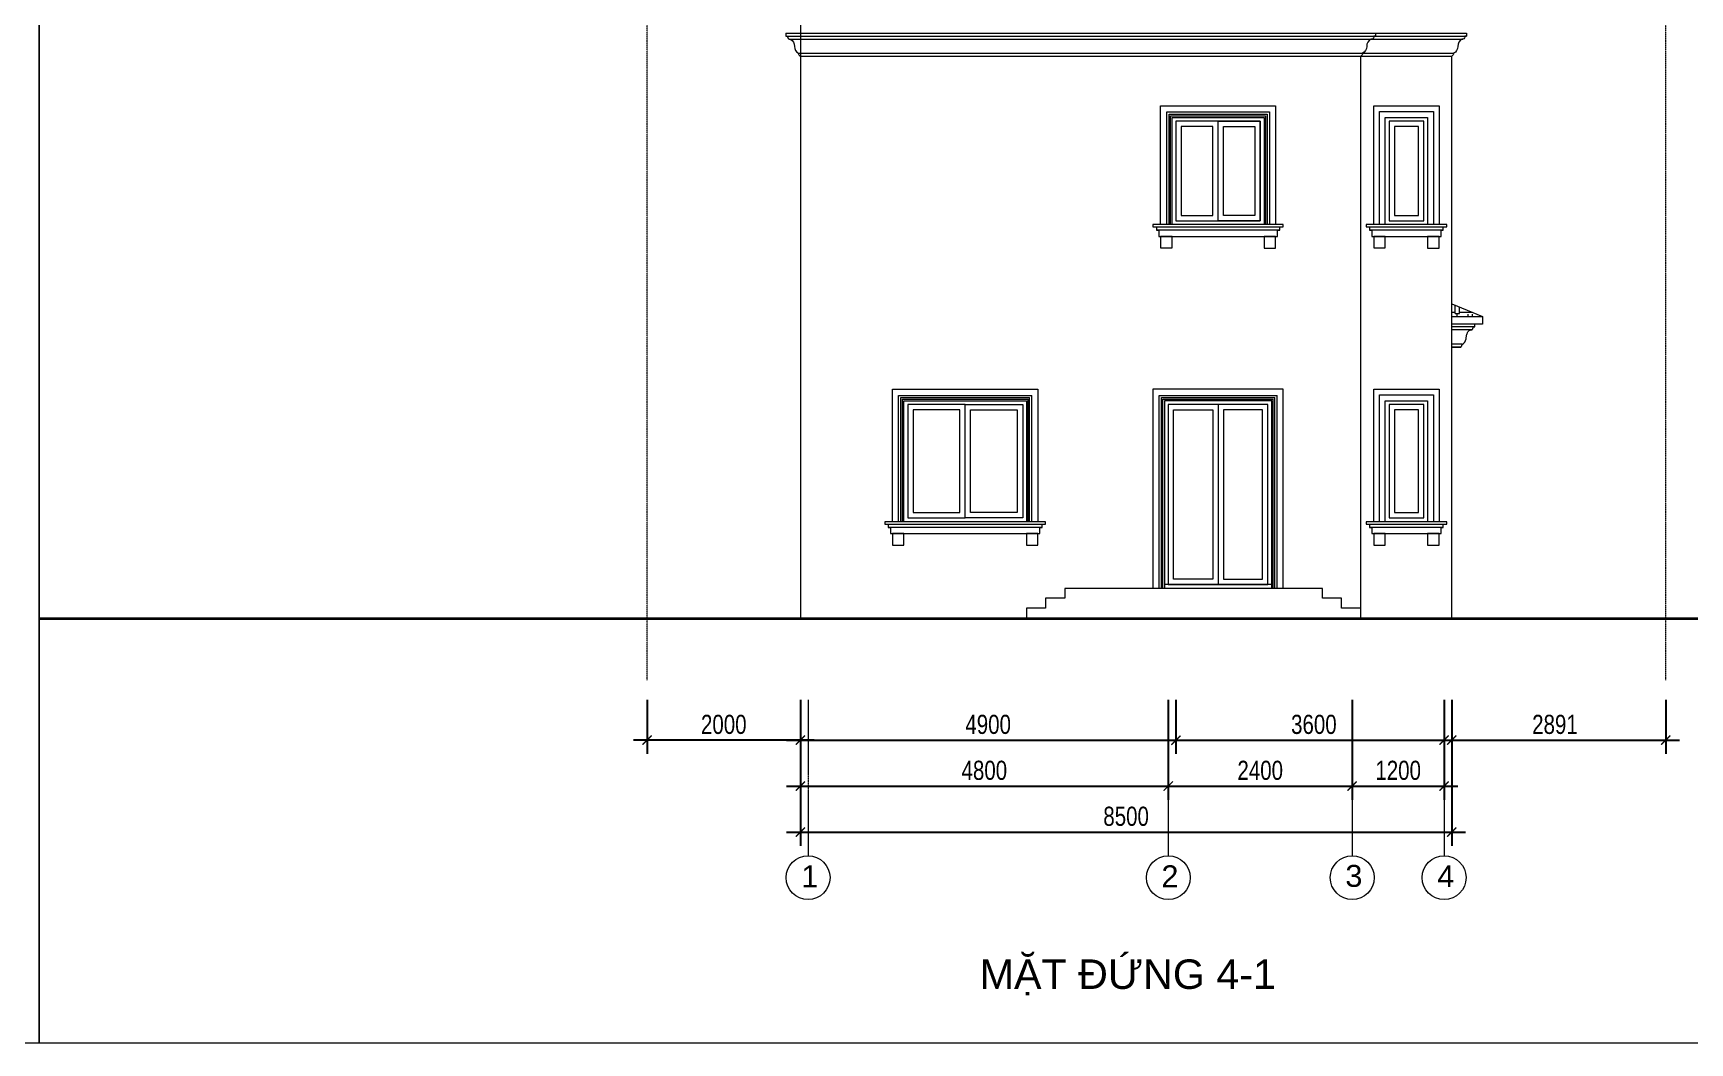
# Model space of a CAD drawing. Header units: millimetres. Extents: x 33748 to 451939, y -263262 to 62681.
# Drawn here: x 368367 to 389985, y -83068 to -69883 of the extents above; entities that cross this region are included whole.
import ezdxf
from ezdxf.enums import TextEntityAlignment as Align

# ---------------------------------------------------------------- set-up
doc = ezdxf.new("R2010")
doc.units = ezdxf.units.MM
doc.header["$PDMODE"] = 98
doc.linetypes.add('CENTER', pattern=[50.8, 31.75, -6.35, 6.35, -6.35])
doc.linetypes.add('HIDDEN', pattern=[0.375, 0.25, -0.125])
doc.layers.get('Defpoints').update_dxf_attribs({"color": 202, "lineweight": 13})
for name, color, linetype, lineweight in [('-CENTER', 143, 'CENTER', 13), ('-DOOR', 137, 'Continuous', 9), ('-HATCH', 8, 'Continuous', 5), ('-KH', 143, 'Continuous', 13), ('-LINE1', 7, 'Continuous', 18), ('-RANH GIOI KHU DAT', 12, 'CENTER', 18), ('-TEXT', 7, 'Continuous', 15), ('-WALL', 4, 'Continuous', 35)]:
    doc.layers.add(name, color=color, linetype=linetype, lineweight=lineweight)
doc.layers.add('1-NETMANH', color=8, linetype='Continuous')
doc.layers.add('12. NET DIM', color=9, linetype='Continuous')
doc.styles.add('1', font='arial.ttf')
doc.styles.add('AVANH', font='', dxfattribs={"width": 0.8})
doc.styles.add('kieuchuDim', font='arial.ttf', dxfattribs={"width": 0.75})
doc.styles.get('AVANH').set_extended_font_data('.VnAvantH')
doc.dimstyles.new('C_100A3', dxfattribs={"dimscale": 100, "dimtxt": 2.5, "dimasz": 1.2, "dimexe": 1.8, "dimexo": 0, "dimgap": 0.75, "dimtad": 1, "dimdec": 0, "dimzin": 0, "dimdsep": 46, "dimtxsty": 'AVANH', "dimblk": 'ARCHTICK', "dimcen": 0, "dimdle": 1.8, "dimclrd": 256, "dimclre": 256, "dimclrt": 7, "dimadec": 0, "dimazin": 0, "dimtfac": 0.0001, "dimtdec": 0, "dimtix": 1, "dimtmove": 2, "dimatfit": 3, "dimldrblk": 'ARCHTICK', "dimfxl": 1.8, "dimtolj": 1, "dimtzin": 0, "dimarcsym": 0})

# ---------------------------------------------------------------- blocks, each defined once
blk = doc.blocks.new('_ARCHTICK')
at = {"const_width": 0.15}
blk.add_lwpolyline([(-0.5, -0.5), (0.5, 0.5)], dxfattribs=at)
blk = doc.blocks.new('*D341')
at = {"layer": '12. NET DIM', "lineweight": -2, "transparency": 16777216}
for p, q in [((378379, -78591), (378379, -79295)), ((383279, -78591), (383279, -79295)), ((378199, -79115), (383459, -79115))]:
    blk.add_line(p, q, dxfattribs=at)
at = {"layer": 'Defpoints', "color": 0, "transparency": 16777216}
for p in [(378379, -78591), (383279, -78591), (383279, -79115)]:
    blk.add_point(p, dxfattribs=at)
at = {"layer": '12. NET DIM', "lineweight": -2, "transparency": 16777216, "xscale": 120, "yscale": 120, "zscale": 120, "rotation": 180}
blk.add_blockref('_ARCHTICK', (378379, -79115), dxfattribs=at)
at = {"layer": '12. NET DIM', "lineweight": -2, "transparency": 16777216, "xscale": 120, "yscale": 120, "zscale": 120}
blk.add_blockref('_ARCHTICK', (383279, -79115), dxfattribs=at)
at = {"layer": '12. NET DIM', "color": 7, "transparency": 16777216, "insert": (380829, -78911), "char_height": 250, "attachment_point": 5, "style": 'AVANH'}
blk.add_mtext('\\A1;4900', dxfattribs=at)
blk = doc.blocks.new('*D342')
at = {"layer": '12. NET DIM', "lineweight": -2, "transparency": 16777216}
for p, q in [((383279, -78591), (383279, -79295)), ((386879, -78591), (386879, -79295)), ((383099, -79115), (387059, -79115))]:
    blk.add_line(p, q, dxfattribs=at)
at = {"layer": 'Defpoints', "color": 0, "transparency": 16777216}
for p in [(383279, -78591), (386879, -78591), (386879, -79115)]:
    blk.add_point(p, dxfattribs=at)
at = {"layer": '12. NET DIM', "lineweight": -2, "transparency": 16777216, "xscale": 120, "yscale": 120, "zscale": 120, "rotation": 180}
blk.add_blockref('_ARCHTICK', (383279, -79115), dxfattribs=at)
at = {"layer": '12. NET DIM', "lineweight": -2, "transparency": 16777216, "xscale": 120, "yscale": 120, "zscale": 120}
blk.add_blockref('_ARCHTICK', (386879, -79115), dxfattribs=at)
at = {"layer": '12. NET DIM', "color": 7, "transparency": 16777216, "insert": (385079, -78911), "char_height": 250, "attachment_point": 5, "style": 'AVANH'}
blk.add_mtext('\\A1;3600', dxfattribs=at)
blk = doc.blocks.new('*D343')
at = {"layer": '12. NET DIM', "lineweight": -2, "transparency": 16777216}
for p, q in [((378379, -78591), (378379, -79895)), ((383179, -78591), (383179, -79895)), ((378199, -79715), (383359, -79715))]:
    blk.add_line(p, q, dxfattribs=at)
at = {"layer": 'Defpoints', "color": 0, "transparency": 16777216}
for p in [(378379, -78591), (383179, -78591), (383179, -79715)]:
    blk.add_point(p, dxfattribs=at)
at = {"layer": '12. NET DIM', "lineweight": -2, "transparency": 16777216, "xscale": 120, "yscale": 120, "zscale": 120, "rotation": 180}
blk.add_blockref('_ARCHTICK', (378379, -79715), dxfattribs=at)
at = {"layer": '12. NET DIM', "lineweight": -2, "transparency": 16777216, "xscale": 120, "yscale": 120, "zscale": 120}
blk.add_blockref('_ARCHTICK', (383179, -79715), dxfattribs=at)
at = {"layer": '12. NET DIM', "color": 7, "transparency": 16777216, "insert": (380779, -79511), "char_height": 250, "attachment_point": 5, "style": 'AVANH'}
blk.add_mtext('\\A1;4800', dxfattribs=at)
blk = doc.blocks.new('*D344')
at = {"layer": '12. NET DIM', "lineweight": -2, "transparency": 16777216}
for p, q in [((378379, -78591), (378379, -80495)), ((386879, -78591), (386879, -80495)), ((378199, -80315), (387059, -80315))]:
    blk.add_line(p, q, dxfattribs=at)
at = {"layer": 'Defpoints', "color": 0, "transparency": 16777216}
for p in [(378379, -78591), (386879, -78591), (386879, -80315)]:
    blk.add_point(p, dxfattribs=at)
at = {"layer": '12. NET DIM', "lineweight": -2, "transparency": 16777216, "xscale": 120, "yscale": 120, "zscale": 120, "rotation": 180}
blk.add_blockref('_ARCHTICK', (378379, -80315), dxfattribs=at)
at = {"layer": '12. NET DIM', "lineweight": -2, "transparency": 16777216, "xscale": 120, "yscale": 120, "zscale": 120}
blk.add_blockref('_ARCHTICK', (386879, -80315), dxfattribs=at)
at = {"layer": '12. NET DIM', "color": 7, "transparency": 16777216, "insert": (382629, -80111), "char_height": 250, "attachment_point": 5, "style": 'AVANH'}
blk.add_mtext('\\A1;8500', dxfattribs=at)
blk = doc.blocks.new('*D345')
at = {"layer": '12. NET DIM', "lineweight": -2, "transparency": 16777216}
for p, q in [((383179, -78591), (383179, -79895)), ((385579, -78591), (385579, -79895)), ((382999, -79715), (385759, -79715))]:
    blk.add_line(p, q, dxfattribs=at)
at = {"layer": 'Defpoints', "color": 0, "transparency": 16777216}
for p in [(383179, -78591), (385579, -78591), (385579, -79715)]:
    blk.add_point(p, dxfattribs=at)
at = {"layer": '12. NET DIM', "lineweight": -2, "transparency": 16777216, "xscale": 120, "yscale": 120, "zscale": 120, "rotation": 180}
blk.add_blockref('_ARCHTICK', (383179, -79715), dxfattribs=at)
at = {"layer": '12. NET DIM', "lineweight": -2, "transparency": 16777216, "xscale": 120, "yscale": 120, "zscale": 120}
blk.add_blockref('_ARCHTICK', (385579, -79715), dxfattribs=at)
at = {"layer": '12. NET DIM', "color": 7, "transparency": 16777216, "insert": (384379, -79511), "char_height": 250, "attachment_point": 5, "style": 'AVANH'}
blk.add_mtext('\\A1;2400', dxfattribs=at)
blk = doc.blocks.new('*D346')
at = {"layer": '12. NET DIM', "lineweight": -2, "transparency": 16777216}
for p, q in [((385579, -78591), (385579, -79895)), ((386779, -78591), (386779, -79895)), ((385399, -79715), (386959, -79715))]:
    blk.add_line(p, q, dxfattribs=at)
at = {"layer": 'Defpoints', "color": 0, "transparency": 16777216}
for p in [(385579, -78591), (386779, -78591), (386779, -79715)]:
    blk.add_point(p, dxfattribs=at)
at = {"layer": '12. NET DIM', "lineweight": -2, "transparency": 16777216, "xscale": 120, "yscale": 120, "zscale": 120, "rotation": 180}
blk.add_blockref('_ARCHTICK', (385579, -79715), dxfattribs=at)
at = {"layer": '12. NET DIM', "lineweight": -2, "transparency": 16777216, "xscale": 120, "yscale": 120, "zscale": 120}
blk.add_blockref('_ARCHTICK', (386779, -79715), dxfattribs=at)
at = {"layer": '12. NET DIM', "color": 7, "transparency": 16777216, "insert": (386179, -79511), "char_height": 250, "attachment_point": 5, "style": 'AVANH'}
blk.add_mtext('\\A1;1200', dxfattribs=at)
blk = doc.blocks.new('*D314')
at = {"layer": '12. NET DIM', "lineweight": -2, "transparency": 16777216}
for p, q in [((376379, -78591), (376379, -79295)), ((378379, -78591), (378379, -79295)), ((378559, -79115), (376199, -79115))]:
    blk.add_line(p, q, dxfattribs=at)
at = {"layer": 'Defpoints', "color": 0, "transparency": 16777216}
for p in [(376379, -78591), (378379, -78591), (376379, -79115)]:
    blk.add_point(p, dxfattribs=at)
at = {"layer": '12. NET DIM', "lineweight": -2, "transparency": 16777216, "xscale": 120, "yscale": 120, "zscale": 120, "rotation": 180}
blk.add_blockref('_ARCHTICK', (376379, -79115), dxfattribs=at)
at = {"layer": '12. NET DIM', "lineweight": -2, "transparency": 16777216, "xscale": 120, "yscale": 120, "zscale": 120}
blk.add_blockref('_ARCHTICK', (378379, -79115), dxfattribs=at)
at = {"layer": '12. NET DIM', "color": 7, "transparency": 16777216, "insert": (377379, -78911), "char_height": 250, "attachment_point": 5, "style": 'AVANH'}
blk.add_mtext('\\A1;2000', dxfattribs=at)
blk = doc.blocks.new('*D315')
at = {"layer": '12. NET DIM', "lineweight": -2, "transparency": 16777216}
for p, q in [((386779, -78591), (386779, -79295)), ((389670, -78591), (389670, -79295)), ((386599, -79115), (389850, -79115))]:
    blk.add_line(p, q, dxfattribs=at)
at = {"layer": 'Defpoints', "color": 0, "transparency": 16777216}
for p in [(386779, -78591), (389670, -78591), (389670, -79115)]:
    blk.add_point(p, dxfattribs=at)
at = {"layer": '12. NET DIM', "lineweight": -2, "transparency": 16777216, "xscale": 120, "yscale": 120, "zscale": 120, "rotation": 180}
blk.add_blockref('_ARCHTICK', (386779, -79115), dxfattribs=at)
at = {"layer": '12. NET DIM', "lineweight": -2, "transparency": 16777216, "xscale": 120, "yscale": 120, "zscale": 120}
blk.add_blockref('_ARCHTICK', (389670, -79115), dxfattribs=at)
at = {"layer": '12. NET DIM', "color": 7, "transparency": 16777216, "insert": (388225, -78911), "char_height": 250, "attachment_point": 5, "style": 'AVANH'}
blk.add_mtext('\\A1;2891', dxfattribs=at)

msp = doc.modelspace()

# ---------------------------------------------------------------- hatches: boundary and pattern name
at = {"layer": '-HATCH'}
h = msp.add_hatch(dxfattribs=at)
h.set_pattern_fill('MAIGO-02', color=256, scale=20)
h.set_pattern_definition([(0, (109800.8, -105208.98), (510, 240), [120, -100, 140, -60, 180, -80]), (0, (109920.8, -105198.98), (510, 240), [100, -380, 80, -120]), (0, (110160.8, -105223.98), (510, 240), [60, -620]), (90, (109800.8, -105208.98), (-170, 240), [230, -730]), (90, (109920.8, -105208.98), (-170, 240), [225, -735]), (90, (110020.8, -105208.98), (-170, 240), [210, -750]), (90, (110160.8, -105223.98), (-170, 240), [230, -730]), (90, (110220.8, -105223.98), (-170, 240), [230, -730]), (90, (110400.8, -105208.98), (-170, 240), [220, -740])])
h.paths.add_polyline_path([(386879, -73583.3), (386879, -73416.7), (387279, -73583.3)])

# ---------------------------------------------------------------- linework, layer by layer
at = {"layer": '-CENTER', "ltscale": 0.1}
for p, q in [((378479.3, -78590.6), (378479.3, -80624.6)), ((383179.3, -78590.6), (383179.3, -80624.6)), ((385579.3, -78590.6), (385579.3, -80624.6)), ((386779, -78590.6), (386779, -80624.6))]:
    msp.add_line(p, q, dxfattribs=at)
at = {"layer": '-DOOR', "lineweight": 9}
for points in [[(383279.1, -72333.3), (384379.1, -72333.3), (384379.1, -71033.3), (383279.1, -71033.3)], [(383279.1, -72333.3), (383829.1, -72333.3), (383829.1, -71033.3), (383279.1, -71033.3)], [(383349.1, -72263.3), (383759.1, -72263.3), (383759.1, -71103.3), (383349.1, -71103.3)], [(384379.1, -72333.3), (383829.1, -72333.3), (383829.1, -71033.3), (384379.1, -71033.3)], [(384309.1, -72263.3), (383899.1, -72263.3), (383899.1, -71103.3), (384309.1, -71103.3)], [(386060.9, -72333.3), (386513.1, -72333.3), (386513.1, -71033.3), (386060.9, -71033.3)], [(386130.9, -72263.3), (386443.1, -72263.3), (386443.1, -71103.3), (386130.9, -71103.3)], [(379779.3, -76213.3), (380529.3, -76213.3), (380529.3, -74733.3), (379779.3, -74733.3)], [(381279.3, -76213.3), (380529.3, -76213.3), (380529.3, -74733.3), (381279.3, -74733.3)], [(384479, -74733.3), (383179.3, -74733.3), (383179.3, -77083.3), (384479, -77083.3)], [(386060.9, -76213.3), (386513.1, -76213.3), (386513.1, -74733.3), (386060.9, -74733.3)], [(379849.3, -76143.3), (380459.3, -76143.3), (380459.3, -74803.3), (379849.3, -74803.3)], [(381209.3, -76143.3), (380599.3, -76143.3), (380599.3, -74803.3), (381209.3, -74803.3)], [(383249.3, -74803.3), (383759.1, -74803.3), (383759.1, -77013.3), (383249.3, -77013.3)], [(384409, -74803.3), (383899.1, -74803.3), (383899.1, -77013.3), (384409, -77013.3)], [(386130.9, -76143.3), (386443.1, -76143.3), (386443.1, -74803.3), (386130.9, -74803.3)]]:
    msp.add_lwpolyline(points, close=True, dxfattribs=at)
for points in [[(380266.8, -74733.3), (379779.3, -74733.3), (379779.3, -76213.3), (380266.8, -76213.3)], [(383829.1, -74733.3), (383829.1, -77083.3)]]:
    msp.add_lwpolyline(points, dxfattribs=at)
at = {"layer": '-HATCH'}
for p, q in [((378189.3, -69923.3), (387069, -69923.3)), ((378245.4, -69963.3), (387024.6, -69963.3)), ((378355.5, -70145.9), (386902.7, -70145.9)), ((382979.1, -72413.3), (384679.1, -72413.3)), ((383024.1, -72413.3), (384634.1, -72413.3)), ((385760.9, -72413.3), (386813.1, -72413.3)), ((385805.9, -72413.3), (386768.1, -72413.3)), ((384634.1, -72458.3), (383024.1, -72458.3)), ((384604.1, -72458.3), (383054.1, -72458.3)), ((386768.1, -72458.3), (385805.9, -72458.3)), ((386738.1, -72458.3), (385835.9, -72458.3)), ((387179, -73720.7), (386879, -73720.7)), ((387136.6, -73758.2), (386879, -73758.2)), ((387012.7, -73945.8), (386879, -73945.8)), ((386992.9, -73983.2), (386879, -73983.2)), ((379479.3, -76293.3), (381579.3, -76293.3)), ((379524.3, -76293.3), (381534.3, -76293.3)), ((385760.9, -76293.3), (386813.1, -76293.3)), ((385805.9, -76293.3), (386768.1, -76293.3)), ((381534.3, -76338.3), (379524.3, -76338.3)), ((381504.3, -76338.3), (379554.3, -76338.3)), ((386768.1, -76338.3), (385805.9, -76338.3)), ((386738.1, -76338.3), (385835.9, -76338.3))]:
    msp.add_line(p, q, dxfattribs=at)
for points in [[(386879, -77533.3), (386879, -70183.3)], [(385935.9, -72383.3), (385935.9, -70908.3), (386638.1, -70908.3), (386638.1, -72383.3)], [(386879, -73416.7), (387279, -73583.3)], [(386879, -73583.3), (387279, -73583.3), (387279, -73683.3), (386879, -73683.3)], [(386879, -73983.3), (386979.5, -73983.3), (386992, -73983.3), (386993.5, -73983), (386994.9, -73982.6), (386996.3, -73982.1), (386997.7, -73981.4), (386999.1, -73980.5), (387000.4, -73979.5), (387001.7, -73978.3), (387002.9, -73977), (387004.1, -73975.6), (387005.2, -73974), (387006.2, -73972.4), (387007.2, -73970.6), (387008.2, -73968.7), (387009, -73966.7), (387009.8, -73964.6), (387010.5, -73962.4), (387011.1, -73960.2), (387011.6, -73957.9), (387012, -73955.5), (387012.3, -73953.2), (387012.6, -73950.7), (387012.7, -73948.3), (387012.7, -73945.8), (387014.5, -73945.4), (387016.2, -73944.9), (387017.9, -73944.3), (387019.6, -73943.7), (387021.3, -73942.9), (387023, -73942.1), (387024.7, -73941.2), (387026.4, -73940.2), (387028, -73939.2), (387029.6, -73938), (387031.2, -73936.8), (387032.8, -73935.5), (387034.4, -73934.2), (387035.9, -73932.8), (387037.4, -73931.3), (387038.9, -73929.7), (387040.4, -73928.1), (387041.8, -73926.4), (387043.2, -73924.6), (387044.6, -73922.8), (387046, -73920.9), (387047.3, -73919), (387048.6, -73916.9), (387049.8, -73914.9), (387051.1, -73912.7), (387052.3, -73910.6), (387053.4, -73908.3), (387054.5, -73906), (387055.6, -73903.7), (387056.6, -73901.3), (387057.7, -73898.9), (387058.6, -73896.4), (387059.5, -73893.9), (387060.4, -73891.3), (387061.3, -73888.7), (387062.1, -73886), (387062.8, -73883.4), (387064.2, -73877.9), (387065.4, -73872.3), (387066.4, -73866.6), (387066.8, -73863.8), (387067.6, -73858), (387067.9, -73855), (387068.7, -73845.8), (387069.9, -73837.5), (387070.9, -73831.9), (387072.1, -73826.3), (387073.8, -73819.7), (387075.4, -73814.2), (387077.2, -73809), (387079.1, -73804.1), (387081.7, -73798.1), (387085.2, -73791.4), (387089, -73785.2), (387093, -73779.5), (387097.3, -73774.4), (387101.9, -73769.9), (387106.7, -73766.1), (387111.6, -73762.9), (387116.6, -73760.5), (387122.8, -73758.3), (387134.6, -73758.3), (387136.1, -73758.3), (387137.5, -73758), (387139, -73757.6), (387140.4, -73757.1), (387141.8, -73756.4), (387143.1, -73755.5), (387144.4, -73754.5), (387145.7, -73753.3), (387146.9, -73752), (387148.1, -73750.6), (387149.2, -73749), (387150.3, -73747.4), (387151.3, -73745.6), (387152.2, -73743.7), (387153.1, -73741.7), (387153.8, -73739.6), (387154.5, -73737.4), (387155.1, -73735.2), (387155.6, -73732.9), (387156, -73730.5), (387156.4, -73728.2), (387156.6, -73725.7), (387156.7, -73723.3), (387156.8, -73720.8), (387179, -73720.8), (387179, -73683.3), (386879, -73683.3)], [(385935.9, -76263.3), (385935.9, -74608.3), (386638.1, -74608.3), (386638.1, -76263.3)]]:
    msp.add_lwpolyline(points, dxfattribs=at)
at = {"layer": '-KH'}
for centre in [(378479.3, -80910.9), (383179.3, -80910.9), (385579.3, -80910.9), (386779, -80910.9)]:
    msp.add_circle(centre, 286.3, dxfattribs=at)
at = {"layer": '-LINE1', "lineweight": 20}
for p, q in [((378379.3, -66983.3), (378379.3, -77533.3)), ((378379.3, -70183.3), (386879, -70183.3)), ((385691.2, -77533.3), (385691.2, -70183.3)), ((378379.3, -77533.3), (385691.2, -77533.3))]:
    msp.add_line(p, q, dxfattribs=at)
at = {"layer": '-LINE1', "color": 0, "lineweight": 20}
msp.add_line((378189.3, -69883.4), (387069, -69883.4), dxfattribs=at)
for points in [[(378189.3, -69883.4), (378189.3, -69923.3), (378210.7, -69923.3, 0.3361855), (378233.6, -69963.3), (378245.4, -69963.3, -0.3093542), (378300.6, -70058, 0.2771578), (378355.5, -70145.9, 0.3838054), (378379.3, -70183.3, -7.3196544)], [(385881.2, -69883.4), (385881.2, -69923.3), (385859.8, -69923.3, -0.3361855), (385836.9, -69963.3), (385825.1, -69963.3, 0.3093542), (385769.8, -70058, -0.2771578), (385715, -70145.9, -0.3838054), (385691.2, -70183.3, 7.3196544)], [(387069, -69883.4), (387069, -69923.3), (387047.5, -69923.3, -0.3361855), (387024.6, -69963.3), (387012.8, -69963.3, 0.3093542), (386957.6, -70058, -0.2771578), (386902.7, -70145.9, -0.3838054), (386879, -70183.3, 7.3196544)]]:
    msp.add_lwpolyline(points, format="xyb", dxfattribs=at)
at = {"layer": '-LINE1'}
for points in [[(383079.1, -72383.3), (383079.1, -70833.3), (384579.1, -70833.3), (384579.1, -72383.3)], [(383229.1, -72383.3), (383229.1, -70983.3), (384429.1, -70983.3), (384429.1, -72383.3)], [(384529, -77083.3), (383129.3, -77083.3)]]:
    msp.add_lwpolyline(points, dxfattribs=at)
at = {"layer": '-LINE1', "color": 0, "lineweight": 20}
for points in [[(385860.9, -72383.3), (385860.9, -70833.3), (386713.1, -70833.3), (386713.1, -72383.3)], [(386010.9, -72383.3), (386010.9, -70983.3), (386563.1, -70983.3), (386563.1, -72383.3)], [(384679.1, -72383.3), (382979.1, -72383.3), (382979.1, -72413.3), (383024.1, -72413.3), (383024.1, -72458.3), (383054.1, -72458.3), (383054.1, -72538.3), (384604.1, -72538.3), (384604.1, -72458.3), (384634.1, -72458.3), (384634.1, -72413.3), (384679.1, -72413.3), (384679.1, -72383.3)], [(386813.1, -72383.3), (385760.9, -72383.3), (385760.9, -72413.3), (385805.9, -72413.3), (385805.9, -72458.3), (385835.9, -72458.3), (385835.9, -72538.3), (386738.1, -72538.3), (386738.1, -72458.3), (386768.1, -72458.3), (386768.1, -72413.3), (386813.1, -72413.3), (386813.1, -72383.3)], [(379579.3, -76263.3), (379579.3, -74533.3), (381479.3, -74533.3), (381479.3, -76263.3)], [(384679, -77133.3), (384679, -74533.3), (382979.3, -74533.3), (382979.3, -77133.3)], [(385860.9, -76263.3), (385860.9, -74533.3), (386713.1, -74533.3), (386713.1, -76263.3)], [(379729.3, -76263.3), (379729.3, -74683.3), (381329.3, -74683.3), (381329.3, -76263.3)], [(384529, -77133.3), (384529, -74683.3), (383129.3, -74683.3), (383129.3, -77133.3)], [(386010.9, -76263.3), (386010.9, -74683.3), (386563.1, -74683.3), (386563.1, -76263.3)], [(381579.3, -76263.3), (379479.3, -76263.3), (379479.3, -76293.3), (379524.3, -76293.3), (379524.3, -76338.3), (379554.3, -76338.3), (379554.3, -76418.3), (381504.3, -76418.3), (381504.3, -76338.3), (381534.3, -76338.3), (381534.3, -76293.3), (381579.3, -76293.3), (381579.3, -76263.3)], [(386813.1, -76263.3), (385760.9, -76263.3), (385760.9, -76293.3), (385805.9, -76293.3), (385805.9, -76338.3), (385835.9, -76338.3), (385835.9, -76418.3), (386738.1, -76418.3), (386738.1, -76338.3), (386768.1, -76338.3), (386768.1, -76293.3), (386813.1, -76293.3), (386813.1, -76263.3)]]:
    msp.add_lwpolyline(points, dxfattribs=at)
for points in [[(383229.1, -72538.3), (383079.1, -72538.3), (383079.1, -72688.4), (383229.1, -72688.4)], [(384579.1, -72538.3), (384429.1, -72538.3), (384429.1, -72689.4), (384579.1, -72689.4)], [(386010.9, -72538.3), (385860.9, -72538.3), (385860.9, -72688.4), (386010.9, -72688.4)], [(386713.1, -72538.3), (386563.1, -72538.3), (386563.1, -72689.4), (386713.1, -72689.4)], [(379729.3, -76418.3), (379579.3, -76418.3), (379579.3, -76568.4), (379729.3, -76568.4)], [(381479.3, -76418.3), (381329.3, -76418.3), (381329.3, -76569.4), (381479.3, -76569.4)], [(386010.9, -76418.3), (385860.9, -76418.3), (385860.9, -76568.4), (386010.9, -76568.4)], [(386713.1, -76418.3), (386563.1, -76418.3), (386563.1, -76569.4), (386713.1, -76569.4)]]:
    msp.add_lwpolyline(points, close=True, dxfattribs=at)
at = {"layer": '-LINE1', "lineweight": 20}
msp.add_lwpolyline([(385691.2, -77533.3), (385691.2, -77393.3), (385441.2, -77393.3), (385441.2, -77263.3), (385191.2, -77263.3), (385191.2, -77133.3), (381829, -77133.3), (381829, -77263.3), (381579, -77263.3), (381579, -77393.3), (381329, -77393.3), (381329, -77533.3)], dxfattribs=at)
at = {"layer": '-RANH GIOI KHU DAT', "linetype": 'HIDDEN', "ltscale": 10}
for points in [[(376379.3, -78331.4), (376379.3, -62052.8)], [(389670.3, -78331.4), (389670.3, -62052.8)]]:
    msp.add_lwpolyline(points, dxfattribs=at)
at = {"layer": '-WALL'}
msp.add_lwpolyline([(399947.2, -77533.3), (368447.2, -77533.3)], dxfattribs=at)
at = {"layer": '1-NETMANH', "lineweight": 20}
for p, q in [((379659.3, -76263.3), (379659.3, -74613.3)), ((379659.3, -74613.3), (381399.3, -74613.3)), ((379689.3, -76263.3), (379689.3, -74643.3)), ((379689.3, -74643.3), (381369.3, -74643.3)), ((379709.3, -76263.3), (379709.3, -74663.3)), ((379709.3, -74663.3), (381349.3, -74663.3)), ((381349.3, -76263.3), (381349.3, -74663.3)), ((381369.3, -76263.3), (381369.3, -74643.3)), ((381399.3, -76263.3), (381399.3, -74613.3)), ((383059.3, -77133.3), (383059.3, -74613.3)), ((383059.3, -74613.3), (384599, -74613.3)), ((383089.3, -77133.3), (383089.3, -74643.3)), ((383089.3, -74643.3), (384569, -74643.3)), ((383109.3, -77133.3), (383109.3, -74663.3)), ((383109.3, -74663.3), (384549, -74663.3)), ((384549, -77133.3), (384549, -74663.3)), ((384569, -77133.3), (384569, -74643.3)), ((384599, -77133.3), (384599, -74613.3))]:
    msp.add_line(p, q, dxfattribs=at)
for points in [[(383159.1, -72383.3), (383159.1, -70913.3), (384499.1, -70913.3), (384499.1, -72383.3)], [(383189.1, -72383.3), (383189.1, -70943.3), (384469.1, -70943.3), (384469.1, -72383.3)], [(383209.1, -72383.3), (383209.1, -70963.3), (384449.1, -70963.3), (384449.1, -72383.3)]]:
    msp.add_lwpolyline(points, dxfattribs=at)
at = {"layer": 'Defpoints'}
for points in [[(336947.2, -83068.4), (368447.2, -83068.4), (368447.2, -60793.4), (336947.2, -60793.4)], [(368447.2, -83068.4), (399947.2, -83068.4), (399947.2, -60793.4), (368447.2, -60793.4)]]:
    msp.add_lwpolyline(points, close=True, dxfattribs=at)

# ---------------------------------------------------------------- texts
at = {"layer": '-TEXT', "color": 2, "style": '1'}
for s, p in [('1', (378501.1, -80892.8)), ('2', (383201.1, -80892.8)), ('3', (385601.1, -80887.7)), ('4', (386800.8, -80891.6))]:
    msp.add_text(s, height=286.3, dxfattribs=at).set_placement(p, align=Align.MIDDLE_CENTER)
at = {"layer": '-TEXT', "color": 4, "style": 'kieuchuDim'}
msp.add_text('MẶT ĐỨNG 4-1', height=385, dxfattribs=at).set_placement((382651.1, -82363.8), align=Align.CENTER)

# ---------------------------------------------------------------- dimensions: what is measured, and where the dimension line sits
at = {"layer": '12. NET DIM'}
for base, p1, p2, picture, middle in [((376379.3, -79114.9), (378379.3, -78590.6), (376379.3, -78590.6), '*D314', (377379.3, -78910.6)), ((383279, -79114.9), (378379.3, -78590.6), (383279, -78590.6), '*D341', (380829.1, -78910.6)), ((383179.3, -79714.9), (378379.3, -78590.6), (383179.3, -78590.6), '*D343', (380779.3, -79510.6)), ((386879, -80314.9), (378379.3, -78590.6), (386879, -78590.6), '*D344', (382629.1, -80110.6)), ((385579.3, -79714.9), (383179.3, -78590.6), (385579.3, -78590.6), '*D345', (384379.3, -79510.6)), ((386879, -79114.9), (383279, -78590.6), (386879, -78590.6), '*D342', (385079, -78910.6)), ((386779, -79714.9), (385579.3, -78590.6), (386779, -78590.6), '*D346', (386179.1, -79510.6)), ((389670.3, -79114.9), (386779, -78590.6), (389670.3, -78590.6), '*D315', (388224.6, -78910.6))]:
    dim = msp.add_linear_dim(base=base, p1=p1, p2=p2, angle=0, dimstyle='C_100A3', dxfattribs=at)
    dim.commit()
    dim.dimension.update_dxf_attribs({"geometry": picture, "text_midpoint": middle})

doc.saveas('drawing.dxf')
